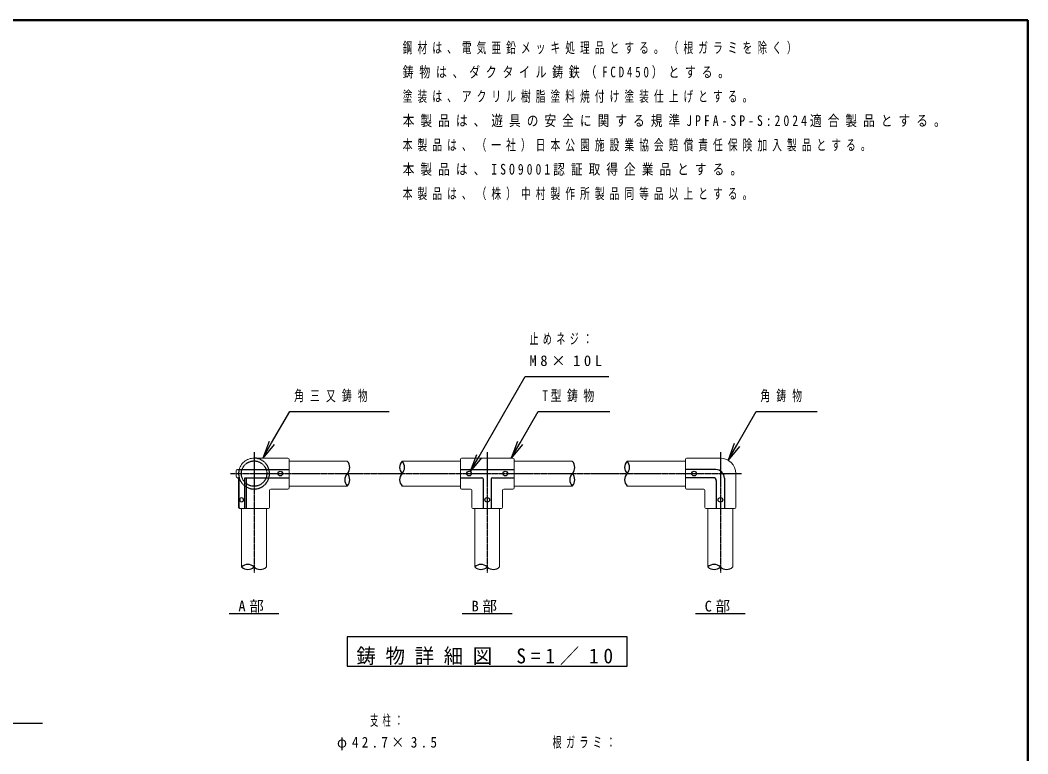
# Model space of a CAD drawing. Units: millimetres, scale not verified, with parts at other scales. Extents: x -19540 to 0, y -1690 to 13350.
# Drawn here: x -8644 to 0, y 7062 to 13350 of the extents above; entities that cross this region are included whole.
import ezdxf

# ---------------------------------------------------------------- set-up
doc = ezdxf.new("R2010")
doc.units = ezdxf.units.MM
doc.linetypes.add('USER2', pattern=[6, 3, -1, 1, -1])
doc.linetypes.add('USER4', pattern=[8, 5, -3])
for name, color, linetype, lineweight in [('A3図枠', 7, 'Continuous', 25), ('線', 2, 'Continuous', 25), ('補助', 2, 'Continuous', 13)]:
    doc.layers.add(name, color=color, linetype=linetype, lineweight=lineweight)
doc.styles.add('ＭＳ ゴシック', font='')
doc.styles.get('ＭＳ ゴシック').set_extended_font_data('MS Gothic')

msp = doc.modelspace()

# ---------------------------------------------------------------- linework, layer by layer
at = {"layer": 'A3図枠', "lineweight": 50}
for p, q in [((0, 13350), (-19250, 13350)), ((0, 0), (0, 13350))]:
    msp.add_line(p, q, dxfattribs=at)
at = {"layer": '線', "color": 20, "linetype": 'USER2'}
for p, q in [((-6637.657, 9646.439), (-6637.657, 8613.939)), ((-4637.657, 9646.439), (-4637.657, 8613.939)), ((-2637.657, 9646.439), (-2637.657, 8613.939)), ((-6840.157, 9463.939), (-2455.157, 9463.939))]:
    msp.add_line(p, q, dxfattribs=at)
at = {"layer": '線', "color": 7, "lineweight": 13}
for p, q in [((-6637.657, 9596.439), (-6347.657, 9596.439)), ((-4857.657, 9596.439), (-4417.657, 9596.439)), ((-2637.657, 9596.439), (-2927.657, 9596.439)), ((-6337.657, 9586.439), (-6337.657, 9341.439)), ((-5837.657, 9570.689), (-6337.657, 9570.689)), ((-5367.657, 9570.689), (-4867.657, 9570.689)), ((-4867.657, 9586.439), (-4867.657, 9341.439)), ((-4407.657, 9586.439), (-4407.657, 9341.439)), ((-4407.657, 9570.689), (-3907.657, 9570.689)), ((-3437.657, 9570.689), (-2937.657, 9570.689)), ((-2937.657, 9586.439), (-2937.657, 9341.439)), ((-6790.157, 9488.939), (-6790.157, 9438.939)), ((-6770.157, 9428.939), (-6770.157, 9173.939)), ((-2505.157, 9463.939), (-2505.157, 9173.939)), ((-5837.657, 9357.189), (-6337.657, 9357.189)), ((-5367.657, 9357.189), (-4867.657, 9357.189)), ((-4407.657, 9357.189), (-3907.657, 9357.189)), ((-3437.657, 9357.189), (-2937.657, 9357.189)), ((-6505.157, 9321.439), (-6505.157, 9173.939)), ((-6495.157, 9331.439), (-6347.657, 9331.439)), ((-4857.657, 9331.439), (-4780.157, 9331.439)), ((-4770.157, 9321.439), (-4770.157, 9173.939)), ((-4505.157, 9321.439), (-4505.157, 9173.939)), ((-4495.157, 9331.439), (-4417.657, 9331.439)), ((-2780.157, 9331.439), (-2927.657, 9331.439)), ((-2770.157, 9321.439), (-2770.157, 9173.939)), ((-6760.157, 9163.939), (-6515.157, 9163.939)), ((-6744.407, 9163.939), (-6744.407, 8663.939)), ((-6530.907, 9163.939), (-6530.907, 8663.939)), ((-4760.157, 9163.939), (-4515.157, 9163.939)), ((-4744.407, 9163.939), (-4744.407, 8663.939)), ((-4530.907, 9163.939), (-4530.907, 8663.939)), ((-2515.157, 9163.939), (-2760.157, 9163.939)), ((-2744.407, 9163.939), (-2744.407, 8663.939)), ((-2530.907, 9163.939), (-2530.907, 8663.939))]:
    msp.add_line(p, q, dxfattribs=at)
at = {"layer": '線'}
for p, q in [((-6780.157, 9498.939), (-6337.657, 9498.939)), ((-6780.157, 9428.939), (-6764.496, 9428.939)), ((-6764.496, 9173.939), (-6764.496, 9428.939)), ((-6717.864, 9173.939), (-6717.864, 9428.939)), ((-6717.864, 9428.939), (-6337.657, 9428.939)), ((-6703.272, 9163.939), (-6703.272, 9428.939)), ((-4867.657, 9498.939), (-4407.657, 9498.939)), ((-4867.657, 9428.939), (-4682.657, 9428.939)), ((-4592.657, 9428.939), (-4407.657, 9428.939)), ((-2677.657, 9498.939), (-2937.657, 9498.939)), ((-2697.657, 9428.939), (-2937.657, 9428.939)), ((-2602.657, 9423.939), (-2602.657, 9163.939)), ((-4672.657, 9418.939), (-4672.657, 9163.939)), ((-4602.657, 9418.939), (-4602.657, 9163.939)), ((-2672.657, 9403.939), (-2672.657, 9163.939))]:
    msp.add_line(p, q, dxfattribs=at)
at = {"layer": '線', "color": 7, "lineweight": 13}
msp.add_lwpolyline([(-6637.657, 9596.439), (-6649.084, 9595.945), (-6660.425, 9594.468), (-6671.597, 9592.018), (-6682.516, 9588.614), (-6693.101, 9584.281), (-6703.272, 9579.051), (-6713.055, 9572.894), (-6722.265, 9565.908), (-6730.83, 9558.146), (-6738.686, 9549.667), (-6745.773, 9540.536), (-6752.038, 9530.821), (-6757.432, 9520.598), (-6761.914, 9509.943), (-6765.451, 9498.939)], dxfattribs=at)
at = {"layer": '線', "color": 4, "linetype": 'USER4'}
msp.add_circle((-6637.657, 9463.939), 108.75, dxfattribs=at)
at = {"layer": '線'}
for centre in [(-6412.657, 9463.939), (-4792.657, 9463.939), (-4482.657, 9463.939), (-2862.657, 9463.939), (-4637.657, 9238.939), (-2637.657, 9238.939)]:
    msp.add_circle(centre, 20, dxfattribs=at)
at = {"layer": '線', "color": 4, "linetype": 'USER4'}
msp.add_arc((-6637.657, 9463.939), 132.5, 164.68349, 90, dxfattribs=at)
at = {"layer": '線', "color": 7, "lineweight": 13}
for centre, radius, start, end in [((-6347.657, 9586.439), 10, 0, 90), ((-4857.657, 9586.439), 10, 90, 180), ((-4417.657, 9586.439), 10, 0, 90), ((-2927.657, 9586.439), 10, 90, 180), ((-2637.657, 9463.939), 132.5, 0, 90), ((-6780.157, 9488.939), 10, 90, 180), ((-6780.157, 9438.939), 10, 180, 270), ((-6347.657, 9341.439), 10, 270, 0), ((-4857.657, 9341.439), 10, 180, 270), ((-4417.657, 9341.439), 10, 270, 0), ((-2927.657, 9341.439), 10, 180, 270), ((-6495.157, 9321.439), 10, 90, 180), ((-4780.157, 9321.439), 10, 0, 90), ((-4495.157, 9321.439), 10, 90, 180), ((-2780.157, 9321.439), 10, 0, 90), ((-6760.157, 9173.939), 10, 180, 270), ((-6515.157, 9173.939), 10, 270, 0), ((-4760.157, 9173.939), 10, 180, 270), ((-4515.157, 9173.939), 10, 270, 0), ((-2760.157, 9173.939), 10, 180, 270), ((-2515.157, 9173.939), 10, 270, 0)]:
    msp.add_arc(centre, radius, start, end, dxfattribs=at)
at = {"layer": '線'}
for centre, radius, start, end in [((-5893.161, 9517.314), 77.003, 316.11983, 43.88017), ((-5312.154, 9517.314), 77.003, 136.11983, 223.88017), ((-5423.161, 9517.314), 77.003, 316.11983, 43.88017), ((-3963.161, 9517.314), 77.003, 316.11983, 43.88017), ((-3382.154, 9517.314), 77.003, 136.11983, 223.88017), ((-3493.161, 9517.314), 77.003, 316.11983, 43.88017), ((-5782.154, 9410.564), 77.003, 136.11983, 223.88017), ((-5893.161, 9410.564), 77.003, 316.11983, 43.88017), ((-5312.154, 9410.564), 77.003, 136.11983, 223.88017), ((-4682.657, 9418.939), 10, 0, 90), ((-4592.657, 9418.939), 10, 90, 180), ((-3852.154, 9410.564), 77.003, 136.11983, 223.88017), ((-3963.161, 9410.564), 77.003, 316.11983, 43.88017), ((-3382.154, 9410.564), 77.003, 136.11983, 223.88017), ((-2697.657, 9403.939), 25, 0, 90), ((-2677.657, 9423.939), 75, 0, 90), ((-6754.496, 9173.939), 10, 180, 270), ((-6727.864, 9173.939), 10, 270, 0), ((-6691.032, 8608.435), 77.003, 46.11983, 133.88017), ((-6691.032, 8719.442), 77.003, 226.11983, 313.88017), ((-6584.282, 8719.442), 77.003, 226.11983, 313.88017), ((-4691.032, 8608.435), 77.003, 46.11983, 133.88017), ((-4691.032, 8719.442), 77.003, 226.11983, 313.88017), ((-4584.282, 8719.442), 77.003, 226.11983, 313.88017), ((-2691.032, 8608.435), 77.003, 46.11983, 133.88017), ((-2691.032, 8719.442), 77.003, 226.11983, 313.88017), ((-2584.282, 8719.442), 77.003, 226.11983, 313.88017)]:
    msp.add_arc(centre, radius, start, end, dxfattribs=at)
msp.add_ellipse((-6744.56, 9238.939), major_axis=(0, -20.022), ratio=0.706341, dxfattribs=at)
at = {"layer": '補助', "lineweight": 25}
for p, q in [((-4707.657, 9611.163), (-4312.013, 10296.439)), ((-4312.013, 10296.439), (-4262.013, 10296.439)), ((-4262.013, 10296.439), (-3594.141, 10296.439)), ((-6486.798, 9726.223), (-6330.218, 9996.439)), ((-6330.218, 9996.439), (-6280.218, 9996.439)), ((-6280.218, 9996.439), (-5480.048, 9996.439)), ((-4356.255, 9726.342), (-4200.314, 9996.439)), ((-4200.314, 9996.439), (-4150.314, 9996.439)), ((-4150.314, 9996.439), (-3586.192, 9996.439)), ((-2496.407, 9708.591), (-2330.218, 9996.439)), ((-2330.218, 9996.439), (-2280.218, 9996.439)), ((-2280.218, 9996.439), (-1807.321, 9996.439)), ((-6508.429, 9738.758), (-6562.004, 9596.439)), ((-6562.004, 9596.439), (-6486.798, 9726.223)), ((-6465.167, 9713.689), (-6562.004, 9596.439)), ((-4377.905, 9738.842), (-4431.255, 9596.439)), ((-4431.255, 9596.439), (-4356.255, 9726.342)), ((-4334.604, 9713.842), (-4431.255, 9596.439)), ((-2518.058, 9721.091), (-2571.407, 9578.687)), ((-2571.407, 9578.687), (-2496.407, 9708.591)), ((-2474.757, 9696.091), (-2571.407, 9578.687)), ((-4729.308, 9623.663), (-4782.657, 9481.259)), ((-4782.657, 9481.259), (-4707.657, 9611.163)), ((-4686.007, 9598.663), (-4782.657, 9481.259)), ((-6851.157, 8263.939), (-6424.157, 8263.939)), ((-4851.157, 8263.939), (-4424.157, 8263.939)), ((-2851.157, 8263.939), (-2424.157, 8263.939)), ((-9550.025, 7325), (-8451.329, 7325))]:
    msp.add_line(p, q, dxfattribs=at)
msp.add_lwpolyline([(-5837.657, 8063.939), (-5837.657, 7813.939), (-3437.657, 7813.939), (-3437.657, 8063.939)], close=True, dxfattribs=at)

# ---------------------------------------------------------------- texts
at = {"layer": '補助', "style": 'ＭＳ ゴシック'}
for s, insert, char_height, attachment_point in [('\\T1.52;\\W0.65;鋼材は、電気亜鉛メッキ処理品とする。（根ガラミを除く）', (-5362.239, 13159.844), 91.64, 1), ('\\T1.52;\\W0.75;鋳物は、ダクタイル鋳鉄（FCD450）とする。', (-5362.239, 12951.51), 91.64, 1), ('\\T1.52;\\W0.65;塗装は、アクリル樹脂塗料焼付け塗装仕上げとする。', (-5362.239, 12743.177), 91.64, 1), ('\\T1.52;\\W0.8;本製品は、遊具の安全に関する規準JPFA-SP-S:2024適合製品とする。', (-5362.239, 12534.844), 91.64, 1), ('\\T1.52;\\W0.65;本製品は、（一社）日本公園施設業協会賠償責任保険加入製品とする。', (-5362.239, 12326.51), 91.64, 1), ('\\T1.52;\\W0.8;本製品は、ISO9001認証取得企業品とする。', (-5362.239, 12118.177), 91.64, 1), ('\\T1.52;\\W0.65;本製品は、（株）中村製作所製品同等品以上とする。', (-5362.239, 11909.844), 91.64, 1), ('\\T1.5;\\W0.6;止めネジ：', (-4275.763, 10665.189), 91.64, 1), ('\\T1.5;M8×10L', (-4275.763, 10477.689), 91.64, 1), ('\\T1.64;\\W0.65;角三又鋳物', (-6293.968, 10177.689), 91.64, 1), ('\\T1.5;\\W0.75;T型鋳物', (-4164.064, 10177.689), 91.64, 1), ('\\T1.64;\\W0.65;角鋳物', (-2293.968, 10177.689), 91.64, 1), ('\\T1.5;A部', (-6772.351, 8272.272), 91.64, 7), ('\\T1.5;B部', (-4772.351, 8272.272), 91.64, 7), ('\\T1.5;C部', (-2772.351, 8272.272), 91.64, 7), ('\\T1.5;\\W0.95;鋳物詳細図\\~S=1／10', (-4637.657, 7822.272), 128.3, 8), ('\\T1.5;\\W0.55;支柱：', (-5483.175, 7395.189), 91.64, 2), ('\\T1.5;\\W0.9;φ42.7×3.5', (-5483.175, 7207.689), 91.64, 2), ('\\T1.5;\\W0.6;根ガラミ：', (-4076.886, 7207.689), 91.64, 1)]:
    msp.add_mtext(s, dxfattribs=dict(at, insert=insert, char_height=char_height, attachment_point=attachment_point))

doc.saveas('drawing.dxf')
